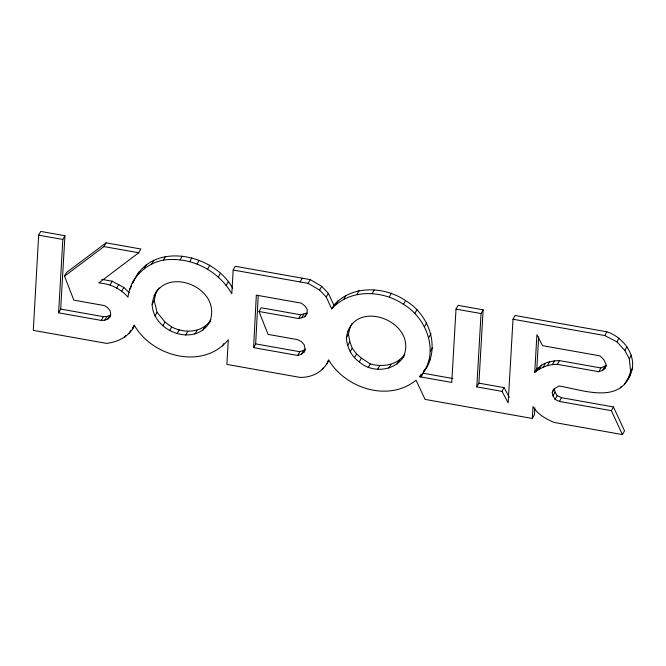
<?xml version="1.0" encoding="UTF-8"?>
<svg xmlns="http://www.w3.org/2000/svg" width="666" height="666" viewBox="0 0 666 666"><rect width="100%" height="100%" fill="white"/><g stroke="black" fill="none" stroke-linecap="round" stroke-linejoin="round"><path stroke-width="1" d="M305.552 349.284L303.879 352.281L301.598 354.079L297.694 355.469L253.58 347.627L256.335 295.146L301.39 303.155L305.103 306.119L307.259 309.648L307.018 313.778L304.745 316.75L298.668 318.556L259.007 311.505L261.097 307.759L300.757 314.81L306.843 313.012L304.745 316.75M253.58 347.627L255.669 343.881L258.217 295.521M110.781 315.418C109.249 319.172 105.086 320.671 101.265 320.413L58.591 312.829L60.689 309.082L64.935 235.714L40.751 231.418L38.653 235.165L33.3 330.361L106.635 343.398C117.974 341.958 129.579 336.43 134.474 325.532L132.742 327.655M58.591 312.829L62.845 239.46L64.935 235.714M233.167 270.03L308.083 283.35L319.605 290.076L326.248 297.061L331.776 308.924L333.874 305.178L328.338 293.315L321.695 286.33L310.181 279.603L235.265 266.283L233.167 270.03L231.793 293.773C218.165 270.13 190.559 256.26 163.428 260.131C145.246 263.436 130.061 278.671 127.997 297.186C120.613 288.686 109.973 283.641 98.768 282.942L138.736 252.755L140.834 249.009L106.085 242.832L66.608 272.436L64.519 276.182L73.859 300.166L104.612 305.627L107.784 307.858L109.99 310.398L110.689 313.836L109.948 316.916M132.384 329.279L134.257 325.125C152.139 356.934 203.305 370.296 228.296 339.76L226.873 364.41L299.525 377.322C311.497 378.022 324.484 371.52 328.571 359.806C345.454 388.561 388.861 402.389 416.034 380.194L425.083 399.4L532.317 418.464L533.008 406.576C537.778 414.527 546.062 419.064 554.378 422.485L622.435 434.582L611.363 410.689L559.407 401.448L555.103 399.4L552.996 395.854L552.239 392.499L553.463 389.36L558.849 386.005C581.693 389.468 618.09 404.462 630.286 375C638.453 357.142 624.017 337.304 606.834 331.801L515.109 315.493L513.011 319.239L508.166 402.88L502.014 391.375L476.798 386.896L478.896 383.15L483.141 309.815L458.1 305.361L456.01 309.107L451.756 382.442L419.688 376.748L420.945 374.5M476.798 386.896L481.052 313.561L483.141 309.815M534.74 372.244L536.921 334.682L542.549 345.662L600.041 355.885L604.054 359.873L606.16 364.843L604.67 368.764L602.572 370.421L598.792 371.711L557.392 364.352C549.05 363.952 541.158 367.549 534.74 372.244L536.838 368.498L538.661 337.029M534.815 407.783L534.415 414.718L532.317 418.464M419.688 376.748C440.651 354.795 427.447 318.348 403.463 304.345C382.376 289.96 349.583 288.628 331.776 308.924M423.343 372.652C441.375 349.109 429.728 314.91 405.552 300.599C384.465 286.214 351.681 284.882 333.874 305.178M209.457 322.66C224.567 285.606 157.792 261.896 152.139 304.337C153.097 332.084 195.879 347.877 210.298 321.162M152.139 304.337L154.229 300.591L156.069 292.091L157.675 289.66M346.362 337.795C352.589 296.02 419.463 321.437 403.255 357.276C393.806 371.47 371.645 373.201 359.315 361.879C351.315 356.418 347.044 347.294 346.362 337.795L348.451 334.049L349.883 327.789L352.156 323.343M628.196 378.746L630.61 371.645L632.7 367.898M303.879 352.281L305.111 349.225L304.137 344.697L301.39 341.583L297.444 339.61L268.057 334.39L259.007 311.505M133.108 282.401C151.032 239.918 214.102 253.488 232.75 288.386M64.519 276.182L103.988 246.578L106.085 242.832M110.106 284.956L112.196 281.21L123.826 287.487L129.395 292.782M116.725 288.087L118.814 284.34M101.265 320.413L103.355 316.666L106.86 316.45L109.932 315.326L107.834 319.072M104.77 320.196L106.86 316.45M121.736 291.233L123.826 287.487M132.118 283.475L134.207 279.728M137.229 275.225L139.327 271.478M129.554 289.702L131.643 285.955M144.181 268.698L146.27 264.951M151.773 263.936L153.871 260.19M163.428 260.131L165.518 256.385M124.7 337.121L125.533 335.622M128.913 333.516L130.586 330.519M153.979 295.837L156.069 292.091M158.25 289.352L159.091 287.854M180.111 259.915L182.201 256.169M154.97 316.017L157.059 312.271L154.229 300.591M189.735 261.63L191.825 257.884M197.053 264.077L199.151 260.331M162.845 325.791L164.935 322.044L157.059 312.271M169.614 330.719L171.703 326.973C184.499 333.674 202.672 332.975 210.914 319.638M207.767 268.864L209.857 265.118M177.131 333.591L179.229 329.845M185.648 335.106L187.745 331.36M218.248 277.148L220.338 273.401M194.963 334.049L197.053 330.303M226.107 285.597L228.197 281.851M203.038 329.928L205.136 326.182M222.486 345.879L223.743 343.631M300.116 281.934L302.206 278.188M308.083 283.35L310.181 279.603M298.668 318.556L300.757 314.81M301.698 317.907L303.788 314.161M319.605 290.076L321.695 286.33M326.248 297.061L328.338 293.315M297.694 355.469L299.792 351.723L303.696 350.333L305.211 349.134M301.598 354.079L303.696 350.333M336.047 304.362L338.137 300.616M343.664 299.517L345.762 295.771M357.109 294.072L359.199 290.326M322.202 369.455L323.043 367.957M326.59 364.41L328.688 360.664L327.431 362.104M347.785 331.535L349.883 327.789M372.078 293.723L374.167 289.976M347.735 345.529L349.833 341.783L348.451 334.049M350.108 351.964L352.206 348.218L349.833 341.783M354.487 357.684L356.576 353.937L352.206 348.218M389.369 296.795L391.458 293.048M359.315 361.879L361.405 358.133L356.576 353.937M368.181 367.674L370.271 363.927C382.317 367.366 397.219 365.334 404.662 354.279M403.463 304.345L405.552 300.599M377.63 369.355L379.728 365.609M414.801 313.511L416.891 309.765M388.844 368.115L390.934 364.369M397.044 364.036L399.142 360.289M403.255 357.276L404.096 355.777M424.458 326.665L426.556 322.918M428.912 337.379L431.002 333.633M430.336 351.506L432.425 347.76M428.355 362.712L430.444 358.966M421.012 376.981L423.101 373.235L452.863 378.521M502.014 391.375L504.104 387.629L478.896 383.15M536.297 371.711C539.943 362.853 550.899 360.855 559.49 360.606L600.882 367.965L606.068 365.567M539.402 368.822L541.491 365.076M543.148 367.307L545.238 363.561M547.327 365.609L549.425 361.863M552.372 364.585L554.47 360.839M557.392 364.352L559.49 360.606M552.239 392.499L554.337 388.753L555.094 392.108L557.201 395.654L561.505 397.702L613.461 406.943L624.525 430.835L622.435 434.582M552.996 395.854L555.094 392.108M555.103 399.4L557.201 395.654M559.407 401.448L561.505 397.702M513.011 319.239L604.745 335.547L606.834 331.801M598.792 371.711L600.882 367.965M630.61 371.645L629.345 358.849L624.825 350.449L616.907 341.833L618.997 338.087M602.572 370.421L604.67 366.675M604.67 368.764L606.343 365.767M624.825 350.449L626.914 346.703M629.345 358.849L631.435 355.103M620.462 387.878L621.295 386.38M624.666 383.857L630.286 375M611.363 410.689L613.461 406.943M423.609 370.954L425.441 368.906M536.838 368.498L538.386 367.965M456.01 309.107L481.052 313.561M103.988 246.578L138.736 252.755M38.653 235.165L62.845 239.46M101.806 279.362L112.196 281.21M60.689 309.082L103.355 316.666M255.669 343.881L299.792 351.723M604.745 335.547L616.907 341.833M361.405 358.133L370.271 363.927M164.935 322.044L171.703 326.973M504.104 387.629L509.315 397.361"/></g></svg>
